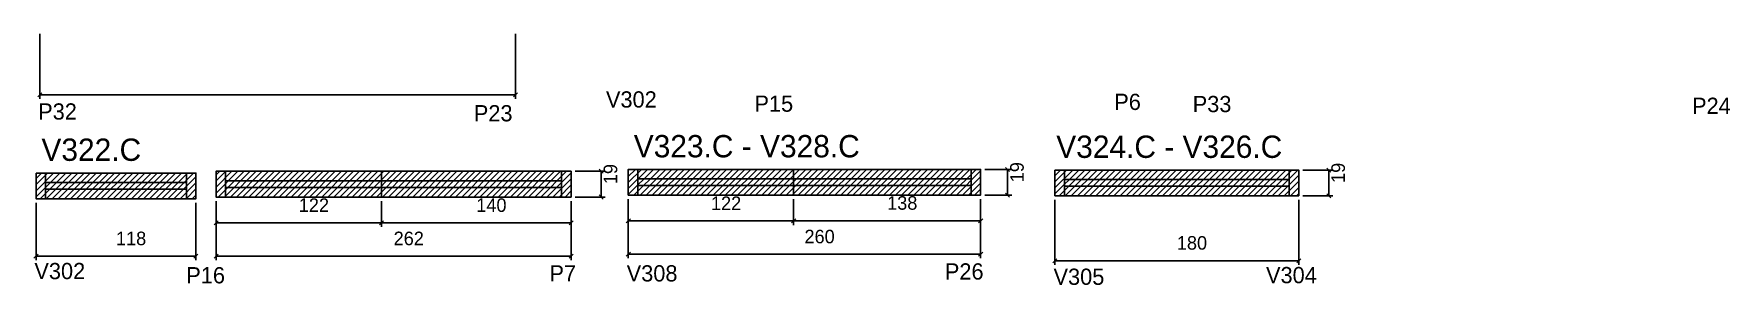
# Model space of a CAD drawing. Header units: metres. Extents: x 3461 to 4713, y 79 to 265.
import ezdxf

# ---------------------------------------------------------------- set-up
doc = ezdxf.new("R2010")
doc.units = ezdxf.units.M
for name, color, linetype in [('5', 7, 'Continuous'), ('COTA', 7, 'Continuous'), ('NOMENCLATURA', 7, 'Continuous'), ('Painéis', 7, 'Continuous'), ('REAPROVEITAMENTO', 7, 'Continuous'), ('SARR_2.2x7', 7, 'Continuous')]:
    doc.layers.add(name, color=color, linetype=linetype)

msp = doc.modelspace()

# ---------------------------------------------------------------- hatches: boundary and pattern name
at = {"layer": 'REAPROVEITAMENTO'}
h = msp.add_hatch(dxfattribs=at)
h.set_pattern_fill('ANSI31')
h.paths.add_polyline_path([(3857.3, 144), (3857.3, 163), (3595.3, 163), (3595.3, 144), (3857.3, 144)])
h = msp.add_hatch(dxfattribs=at)
h.set_pattern_fill('ANSI31')
h.paths.add_polyline_path([(4159.5, 145.4), (4159.5, 164.4), (3899.5, 164.4), (3899.5, 145.4), (4159.5, 145.4)])
h = msp.add_hatch(dxfattribs=at)
h.set_pattern_fill('ANSI31')
h.paths.add_polyline_path([(4394.3, 144.9), (4394.3, 163.9), (4214.3, 163.9), (4214.3, 144.9), (4394.3, 144.9)])
h = msp.add_hatch(dxfattribs=at)
h.set_pattern_fill('ANSI31')
h.paths.add_polyline_path([(3580.4, 142.7), (3580.4, 161.7), (3462.4, 161.7), (3462.4, 142.7), (3580.4, 142.7)])

# ---------------------------------------------------------------- linework, layer by layer
at = {"layer": 'COTA', "color": 4, "lineweight": 25}
for p, q in [((3465.2, 264.5), (3465.2, 216.5)), ((3816.2, 264.5), (3816.2, 216.5)), ((3465.2, 219.5), (3816.2, 219.5)), ((3860.3, 163), (3882.4, 163)), ((3879.4, 144), (3879.4, 163)), ((4397.3, 163.9), (4419.4, 163.9)), ((4416.4, 144.9), (4416.4, 163.9)), ((3462.4, 139.7), (3462.4, 97.3)), ((3580.4, 139.7), (3580.4, 97.3)), ((3595.3, 141), (3595.3, 121.9)), ((3595.3, 141), (3595.3, 97.3)), ((3717.3, 141), (3717.3, 121.9)), ((3717.3, 141), (3717.3, 121.9)), ((3857.3, 141), (3857.3, 121.9)), ((3857.3, 141), (3857.3, 97.3)), ((3860.3, 144), (3882.4, 144)), ((3899.5, 142.4), (3899.5, 123.3)), ((3899.5, 142.4), (3899.5, 98.7)), ((4021.5, 142.4), (4021.5, 123.3)), ((4021.5, 142.4), (4021.5, 123.3)), ((4159.5, 142.4), (4159.5, 123.3)), ((4159.5, 142.4), (4159.5, 98.7)), ((4214.3, 141.9), (4214.3, 93.9)), ((4394.3, 141.9), (4394.3, 93.9)), ((4397.3, 144.9), (4419.4, 144.9)), ((3899.5, 126.3), (4021.5, 126.3)), ((4021.5, 126.3), (4159.5, 126.3)), ((3595.3, 124.9), (3717.3, 124.9)), ((3717.3, 124.9), (3857.3, 124.9)), ((3462.4, 100.3), (3580.4, 100.3)), ((3595.3, 100.3), (3857.3, 100.3)), ((3899.5, 101.7), (4159.5, 101.7)), ((4214.3, 96.9), (4394.3, 96.9))]:
    msp.add_line(p, q, dxfattribs=at)
at = {"layer": 'COTA', "color": 0, "lineweight": 25}
for p, q in [((3466.7, 221), (3463.7, 218)), ((3814.7, 218), (3817.7, 221)), ((3880.9, 161.5), (3877.9, 164.5)), ((4417.9, 162.4), (4414.9, 165.4)), ((3877.9, 145.5), (3880.9, 142.5)), ((4414.9, 146.4), (4417.9, 143.4)), ((3596.8, 126.4), (3593.8, 123.4)), ((3715.8, 123.4), (3718.8, 126.4)), ((3718.8, 126.4), (3715.8, 123.4)), ((3855.8, 123.4), (3858.8, 126.4)), ((3901, 127.8), (3898, 124.8)), ((4020, 124.8), (4023, 127.8)), ((4023, 127.8), (4020, 124.8)), ((4158, 124.8), (4161, 127.8)), ((3463.9, 101.8), (3460.9, 98.8)), ((3578.9, 98.8), (3581.9, 101.8)), ((3596.8, 101.8), (3593.8, 98.8)), ((3855.8, 98.8), (3858.8, 101.8)), ((3901, 103.2), (3898, 100.2)), ((4158, 100.2), (4161, 103.2)), ((4215.8, 98.4), (4212.8, 95.4)), ((4392.8, 95.4), (4395.8, 98.4))]:
    msp.add_line(p, q, dxfattribs=at)
at = {"layer": 'Painéis', "color": 4, "lineweight": 25}
for p, q in [((4162.5, 164.4), (4182.4, 164.4)), ((4179.4, 145.4), (4179.4, 164.4)), ((4162.5, 145.4), (4182.4, 145.4))]:
    msp.add_line(p, q, dxfattribs=at)
at = {"layer": 'Painéis', "color": 0, "lineweight": 25}
for p, q in [((4180.9, 162.9), (4177.9, 165.9)), ((4177.9, 146.9), (4180.9, 143.9))]:
    msp.add_line(p, q, dxfattribs=at)
at = {"layer": 'Painéis', "color": 200, "lineweight": 25}
for points in [[(3717.3, 144), (3595.3, 144), (3595.3, 163), (3717.3, 163)], [(3717.3, 163), (3857.3, 163), (3857.3, 144), (3717.3, 144)], [(4021.5, 145.4), (3899.5, 145.4), (3899.5, 164.4), (4021.5, 164.4)], [(4021.5, 164.4), (4159.5, 164.4), (4159.5, 145.4), (4021.5, 145.4)]]:
    msp.add_lwpolyline(points, close=True, dxfattribs=at)
for points in [[(4214.3, 163.9), (4214.3, 144.9), (4394.3, 144.9), (4394.3, 163.9), (4214.3, 163.9)], [(3462.4, 161.7), (3462.4, 142.7), (3580.4, 142.7), (3580.4, 161.7), (3462.4, 161.7)]]:
    msp.add_lwpolyline(points, dxfattribs=at)
at = {"layer": 'SARR_2.2x7', "color": 40, "lineweight": 25}
for p, q in [((3602.3, 163), (3602.3, 144)), ((3850.3, 163), (3850.3, 144)), ((3906.5, 164.4), (3906.5, 145.4)), ((4152.5, 164.4), (4152.5, 145.4)), ((4221.3, 163.9), (4221.3, 144.9)), ((4387.3, 163.9), (4387.3, 144.9)), ((3469.4, 161.7), (3469.4, 142.7)), ((3573.4, 154.7), (3469.4, 154.7)), ((3573.4, 161.7), (3573.4, 142.7)), ((3717.3, 156), (3602.3, 156)), ((3602.3, 151), (3717.3, 151)), ((3850.3, 156), (3717.3, 156)), ((3717.3, 151), (3850.3, 151)), ((3906.5, 157.4), (4152.5, 157.4)), ((4152.5, 152.4), (3906.5, 152.4)), ((4387.3, 156.9), (4221.3, 156.9)), ((4221.3, 151.9), (4387.3, 151.9)), ((3469.4, 149.7), (3573.4, 149.7))]:
    msp.add_line(p, q, dxfattribs=at)

# ---------------------------------------------------------------- texts
at = {"layer": '5', "color": 5, "lineweight": 25}
for s, p in [('P32', (3464, 201.2)), ('V302', (3883, 210.1)), ('P15', (3992.6, 207)), ('P6', (4258.1, 208.3)), ('P33', (4316, 206.7)), ('P24', (4684.5, 205.4)), ('P23', (3785.5, 199.9)), ('V302', (3461.2, 83.3)), ('P16', (3573.3, 80.2)), ('P7', (3841.3, 81.6)), ('V308', (3898.3, 81.6)), ('P26', (4133.1, 83)), ('V305', (4213.3, 79.1)), ('V304', (4370.1, 80.3))]:
    msp.add_text(s, height=12, rotation=360, dxfattribs=at).set_placement(p)
at = {"layer": 'COTA', "color": 240, "lineweight": 25}
for p in [(3891.3, 153.5), (4428.3, 154.4)]:
    msp.add_text('19', height=10, rotation=90, dxfattribs=at).set_placement(p)
for s, p in [('122', (3656.3, 133)), ('140', (3787.3, 133)), ('122', (3960.5, 134.4)), ('138', (4090.5, 134.6)), ('118', (3521.4, 108.4)), ('262', (3726.3, 108.4)), ('260', (4029.5, 109.8)), ('180', (4304.3, 105.1))]:
    msp.add_text(s, height=10, dxfattribs=at).set_placement(p)
at = {"layer": 'NOMENCLATURA', "color": 7, "lineweight": 25}
for s, p in [('V323.C - V328.C', (3903.5, 173.3)), ('V324.C - V326.C', (4215.3, 172.9)), ('V322.C', (3466.4, 170.7))]:
    msp.add_text(s, height=16.5, dxfattribs=at).set_placement(p)
at = {"layer": 'Painéis', "color": 240, "lineweight": 25}
msp.add_text('19', height=10, rotation=90, dxfattribs=at).set_placement((4191.3, 154.9))

doc.saveas('drawing.dxf')
